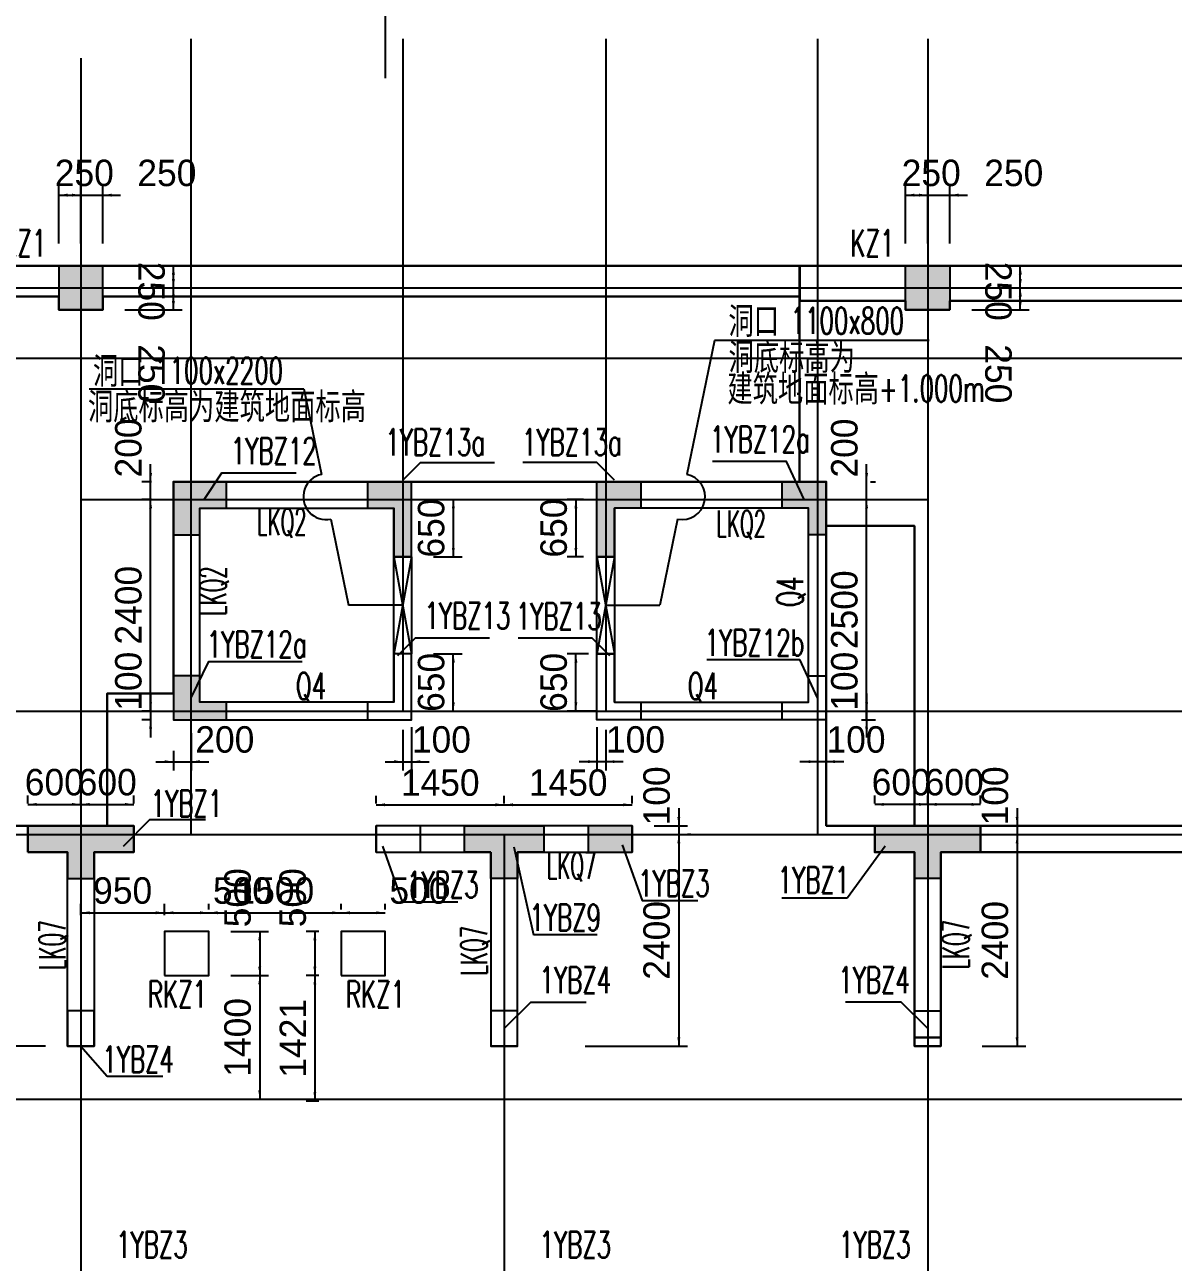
# Model space of a CAD drawing. Extents: x 387171 to 699106, y 11966 to 245688.
# Drawn here: x 622673 to 635691, y 220388 to 234420 of the extents above; entities that cross this region are included whole.
import ezdxf

# ---------------------------------------------------------------- set-up
doc = ezdxf.new("R2010")
doc.units = 0
doc.header["$LTSCALE"] = 100
doc.header["$MEASUREMENT"] = 0
for name, color, linetype in [('b边缘构件', 235, 'Continuous'), ('COLU', 7, 'Continuous'), ('DIM', 3, 'Continuous'), ('DOTE', 253, 'Continuous'), ('HATCH', 254, 'Continuous'), ('NUM', 7, 'Continuous'), ('Q-TEXT', 2, 'Continuous'), ('TEXT', 7, 'Continuous'), ('THIN', 7, 'Continuous'), ('wall-主楼', 2, 'Continuous'), ('wall-开洞', 5, 'Continuous'), ('Y阴影', 254, 'Continuous'), ('剪力墙开洞', 5, 'Continuous'), ('剪力墙身标注', 7, 'Continuous'), ('小尺寸', 4, 'Continuous')]:
    doc.layers.add(name, color=color, linetype=linetype)
doc.styles.get("Standard").update_dxf_attribs({"font": 'standard'})
doc.styles.add('tk', font='tk')
doc.dimstyles.get("Standard").update_dxf_attribs({"dimtxt": 300, "dimasz": 100, "dimexe": 100, "dimexo": 250, "dimgap": 100, "dimtad": 0, "dimtoh": 1, "dimdec": 0, "dimdsep": 46, "dimcen": 0.09, "dimclrt": 7, "dimadec": 0, "dimazin": 0, "dimtfac": 1, "dimtdec": 4, "dimtofl": 0, "dimtmove": 0, "dimatfit": 3, "dimfxl": 1, "dimtolj": 1, "dimtzin": 0, "dimarcsym": 0})

# ---------------------------------------------------------------- blocks, each defined once
blk = doc.blocks.new('*D597')
at = {"layer": '小尺寸', "color": 0, "linetype": 'ByBlock', "lineweight": -2}
for p, q in [((622708, 225588), (622708, 225680)), ((623308, 225588), (623308, 225680)), ((622708, 225580), (623308, 225580))]:
    blk.add_line(p, q, dxfattribs=at)
for points in [[(622708, 225580), (622808, 225596), (622808, 225563)], [(623308, 225580), (623208, 225563), (623208, 225596)]]:
    blk.add_solid(points, dxfattribs=at)
at = {"layer": '小尺寸', "color": 7, "linetype": 'Continuous', "lineweight": -2, "insert": (623008, 225830), "char_height": 300, "width": 556.67, "attachment_point": 5, "style": 'tk'}
blk.add_mtext('600', dxfattribs=at)
blk = doc.blocks.new('*D1549')
at = {"layer": '小尺寸', "color": 0, "linetype": 'ByBlock', "lineweight": -2}
for p, q in [((623308, 225588), (623308, 225680)), ((623908, 225588), (623908, 225680)), ((623308, 225580), (623908, 225580))]:
    blk.add_line(p, q, dxfattribs=at)
for points in [[(623308, 225580), (623408, 225596), (623408, 225563)], [(623908, 225580), (623808, 225563), (623808, 225596)]]:
    blk.add_solid(points, dxfattribs=at)
at = {"layer": '小尺寸', "color": 7, "linetype": 'Continuous', "lineweight": -2, "insert": (623608, 225830), "char_height": 300, "width": 556.67, "attachment_point": 5, "style": 'tk'}
blk.add_mtext('600', dxfattribs=at)
blk = doc.blocks.new('*D1151')
at = {"layer": '小尺寸', "color": 0, "linetype": 'ByBlock', "lineweight": -2}
for p, q in [((626658, 225588), (626658, 225675)), ((628108, 225588), (628108, 225675)), ((626658, 225575), (628108, 225575))]:
    blk.add_line(p, q, dxfattribs=at)
for points in [[(626658, 225575), (626758, 225592), (626758, 225558)], [(628108, 225575), (628008, 225558), (628008, 225592)]]:
    blk.add_solid(points, dxfattribs=at)
at = {"layer": '小尺寸', "color": 7, "linetype": 'Continuous', "lineweight": -2, "insert": (627383, 225825), "char_height": 300, "width": 695, "attachment_point": 5, "style": 'tk'}
blk.add_mtext('1450', dxfattribs=at)
blk = doc.blocks.new('*D2042')
at = {"layer": '小尺寸', "color": 0, "linetype": 'ByBlock', "lineweight": -2}
for p, q in [((628108, 225588), (628108, 225675)), ((629558, 225588), (629558, 225675)), ((628108, 225575), (629558, 225575))]:
    blk.add_line(p, q, dxfattribs=at)
for points in [[(628108, 225575), (628208, 225592), (628208, 225558)], [(629558, 225575), (629458, 225558), (629458, 225592)]]:
    blk.add_solid(points, dxfattribs=at)
at = {"layer": '小尺寸', "color": 7, "linetype": 'Continuous', "lineweight": -2, "insert": (628833, 225825), "char_height": 300, "width": 695, "attachment_point": 5, "style": 'tk'}
blk.add_mtext('1450', dxfattribs=at)
blk = doc.blocks.new('*D1947')
at = {"layer": '小尺寸', "color": 0, "linetype": 'ByBlock', "lineweight": -2}
for p, q in [((630087, 225538), (630087, 225038)), ((629808, 225338), (630187, 225338)), ((629808, 225238), (630187, 225238))]:
    blk.add_line(p, q, dxfattribs=at)
for points in [[(630087, 225338), (630070, 225438), (630104, 225438)], [(630087, 225238), (630104, 225138), (630070, 225138)]]:
    blk.add_solid(points, dxfattribs=at)
at = {"layer": '小尺寸', "color": 7, "linetype": 'Continuous', "lineweight": -2, "insert": (629837, 225676), "char_height": 300, "width": 476.67, "attachment_point": 5, "rotation": 90, "style": 'tk'}
blk.add_mtext('100', dxfattribs=at)
blk = doc.blocks.new('*D1711')
at = {"layer": '小尺寸', "color": 0, "linetype": 'ByBlock', "lineweight": -2}
for p, q in [((630087, 225238), (630087, 222838)), ((630225, 225238), (630187, 225238)), ((629025, 222838), (630187, 222838))]:
    blk.add_line(p, q, dxfattribs=at)
for points in [[(630087, 225238), (630104, 225138), (630070, 225138)], [(630087, 222838), (630070, 222938), (630104, 222938)]]:
    blk.add_solid(points, dxfattribs=at)
at = {"layer": '小尺寸', "color": 7, "linetype": 'Continuous', "lineweight": -2, "insert": (629837, 224038), "char_height": 300, "width": 785, "attachment_point": 5, "rotation": 90, "style": 'tk'}
blk.add_mtext('2400', dxfattribs=at)
blk = doc.blocks.new('*D2415')
at = {"layer": '小尺寸', "color": 0, "linetype": 'ByBlock', "lineweight": -2}
for p, q in [((622513, 225538), (622513, 225038)), ((622458, 225338), (622413, 225338)), ((622458, 225238), (622413, 225238))]:
    blk.add_line(p, q, dxfattribs=at)
for points in [[(622513, 225338), (622497, 225438), (622530, 225438)], [(622513, 225238), (622530, 225138), (622497, 225138)]]:
    blk.add_solid(points, dxfattribs=at)
at = {"layer": '小尺寸', "color": 7, "linetype": 'Continuous', "lineweight": -2, "insert": (622263, 225676), "char_height": 300, "width": 476.67, "attachment_point": 5, "rotation": 90, "style": 'tk'}
blk.add_mtext('100', dxfattribs=at)
blk = doc.blocks.new('*D3228')
at = {"layer": '小尺寸', "color": 0, "linetype": 'ByBlock', "lineweight": -2}
for p, q in [((622458, 225238), (622413, 225238)), ((622513, 225238), (622513, 222838)), ((622908, 222838), (622413, 222838))]:
    blk.add_line(p, q, dxfattribs=at)
for points in [[(622513, 225238), (622530, 225138), (622497, 225138)], [(622513, 222838), (622497, 222938), (622530, 222938)]]:
    blk.add_solid(points, dxfattribs=at)
at = {"layer": '小尺寸', "color": 7, "linetype": 'Continuous', "lineweight": -2, "insert": (622263, 224038), "char_height": 300, "width": 785, "attachment_point": 5, "rotation": 90, "style": 'tk'}
blk.add_mtext('2400', dxfattribs=at)
blk = doc.blocks.new('*D2955')
at = {"layer": '小尺寸', "color": 0, "linetype": 'ByBlock', "lineweight": -2}
for p, q in [((627308, 227288), (627631, 227288)), ((627531, 226638), (627531, 227288)), ((627308, 226638), (627631, 226638))]:
    blk.add_line(p, q, dxfattribs=at)
for points in [[(627531, 227288), (627548, 227188), (627515, 227188)], [(627531, 226638), (627515, 226738), (627548, 226738)]]:
    blk.add_solid(points, dxfattribs=at)
at = {"layer": '小尺寸', "color": 7, "linetype": 'Continuous', "lineweight": -2, "insert": (627281, 226963), "char_height": 300, "width": 556.67, "attachment_point": 5, "rotation": 90, "style": 'tk'}
blk.add_mtext('650', dxfattribs=at)
blk = doc.blocks.new('*D2975')
at = {"layer": '小尺寸', "color": 0, "linetype": 'ByBlock', "lineweight": -2}
for p, q in [((632908, 225588), (632908, 225680)), ((633508, 225588), (633508, 225680)), ((633508, 225580), (632908, 225580))]:
    blk.add_line(p, q, dxfattribs=at)
for points in [[(632908, 225580), (633008, 225596), (633008, 225563)], [(633508, 225580), (633408, 225563), (633408, 225596)]]:
    blk.add_solid(points, dxfattribs=at)
at = {"layer": '小尺寸', "color": 7, "linetype": 'Continuous', "lineweight": -2, "insert": (633208, 225830), "char_height": 300, "width": 556.67, "attachment_point": 5, "rotation": 360, "style": 'tk'}
blk.add_mtext('600', dxfattribs=at)
blk = doc.blocks.new('*D3804')
at = {"layer": '小尺寸', "color": 0, "linetype": 'ByBlock', "lineweight": -2}
for p, q in [((632308, 225588), (632308, 225680)), ((632908, 225588), (632908, 225680)), ((632908, 225580), (632308, 225580))]:
    blk.add_line(p, q, dxfattribs=at)
for points in [[(632308, 225580), (632408, 225596), (632408, 225563)], [(632908, 225580), (632808, 225563), (632808, 225596)]]:
    blk.add_solid(points, dxfattribs=at)
at = {"layer": '小尺寸', "color": 7, "linetype": 'Continuous', "lineweight": -2, "insert": (632608, 225830), "char_height": 300, "width": 556.67, "attachment_point": 5, "rotation": 360, "style": 'tk'}
blk.add_mtext('600', dxfattribs=at)
blk = doc.blocks.new('*D3364')
at = {"layer": '小尺寸', "color": 0, "linetype": 'ByBlock', "lineweight": -2}
for p, q in [((633922, 225538), (633922, 225038)), ((633977, 225338), (634022, 225338)), ((633977, 225238), (634022, 225238))]:
    blk.add_line(p, q, dxfattribs=at)
for points in [[(633922, 225338), (633905, 225438), (633938, 225438)], [(633922, 225238), (633938, 225138), (633905, 225138)]]:
    blk.add_solid(points, dxfattribs=at)
at = {"layer": '小尺寸', "color": 7, "linetype": 'Continuous', "lineweight": -2, "insert": (633672, 225676), "char_height": 300, "width": 476.67, "attachment_point": 5, "rotation": 90, "style": 'tk'}
blk.add_mtext('100', dxfattribs=at)
blk = doc.blocks.new('*D4120')
at = {"layer": '小尺寸', "color": 0, "linetype": 'ByBlock', "lineweight": -2}
for p, q in [((633922, 225238), (633922, 222838)), ((633977, 225238), (634022, 225238)), ((633527, 222838), (634022, 222838))]:
    blk.add_line(p, q, dxfattribs=at)
for points in [[(633922, 225238), (633938, 225138), (633905, 225138)], [(633922, 222838), (633905, 222938), (633938, 222938)]]:
    blk.add_solid(points, dxfattribs=at)
at = {"layer": '小尺寸', "color": 7, "linetype": 'Continuous', "lineweight": -2, "insert": (633672, 224038), "char_height": 300, "width": 785, "attachment_point": 5, "rotation": 90, "style": 'tk'}
blk.add_mtext('2400', dxfattribs=at)
blk = doc.blocks.new('*D3865')
at = {"layer": '小尺寸', "color": 0, "linetype": 'ByBlock', "lineweight": -2}
for p, q in [((629063, 227288), (628820, 227288)), ((628920, 226638), (628920, 227288)), ((629150, 226638), (628820, 226638))]:
    blk.add_line(p, q, dxfattribs=at)
for points in [[(628920, 227288), (628937, 227188), (628904, 227188)], [(628920, 226638), (628904, 226738), (628937, 226738)]]:
    blk.add_solid(points, dxfattribs=at)
at = {"layer": '小尺寸', "color": 7, "linetype": 'Continuous', "lineweight": -2, "insert": (628670, 226963), "char_height": 300, "width": 556.67, "attachment_point": 5, "rotation": 90, "style": 'tk'}
blk.add_mtext('650', dxfattribs=at)
blk = doc.blocks.new('*D163')
at = {"layer": '小尺寸', "color": 0, "linetype": 'ByBlock', "lineweight": -2}
for p, q in [((624099, 226838), (624099, 226338)), ((624108, 226638), (623999, 226638)), ((624108, 226538), (623999, 226538))]:
    blk.add_line(p, q, dxfattribs=at)
for points in [[(624099, 226638), (624083, 226738), (624116, 226738)], [(624099, 226538), (624116, 226438), (624083, 226438)]]:
    blk.add_solid(points, dxfattribs=at)
at = {"layer": '小尺寸', "color": 7, "linetype": 'Continuous', "lineweight": -2, "insert": (623849, 226976), "char_height": 300, "width": 476.67, "attachment_point": 5, "rotation": 90, "style": 'tk'}
blk.add_mtext('100', dxfattribs=at)
blk = doc.blocks.new('*D4692')
at = {"layer": '小尺寸', "color": 0, "linetype": 'ByBlock', "lineweight": -2}
for p, q in [((624108, 229038), (623999, 229038)), ((624099, 226638), (624099, 229038)), ((624108, 226638), (623999, 226638))]:
    blk.add_line(p, q, dxfattribs=at)
for points in [[(624099, 229038), (624116, 228938), (624083, 228938)], [(624099, 226638), (624083, 226738), (624116, 226738)]]:
    blk.add_solid(points, dxfattribs=at)
at = {"layer": '小尺寸', "color": 7, "linetype": 'Continuous', "lineweight": -2, "insert": (623849, 227838), "char_height": 300, "width": 785, "attachment_point": 5, "rotation": 90, "style": 'tk'}
blk.add_mtext('2400', dxfattribs=at)
blk = doc.blocks.new('*D712')
at = {"layer": '小尺寸', "color": 0, "linetype": 'ByBlock', "lineweight": -2}
for p, q in [((624099, 228838), (624099, 229438)), ((624108, 229238), (623999, 229238)), ((624108, 229038), (623999, 229038))]:
    blk.add_line(p, q, dxfattribs=at)
for points in [[(624099, 229238), (624083, 229338), (624116, 229338)], [(624099, 229038), (624116, 228938), (624083, 228938)]]:
    blk.add_solid(points, dxfattribs=at)
at = {"layer": '小尺寸', "color": 7, "linetype": 'Continuous', "lineweight": -2, "insert": (623849, 229621), "char_height": 300, "width": 566.67, "attachment_point": 5, "rotation": 90, "style": 'tk'}
blk.add_mtext('200', dxfattribs=at)
blk = doc.blocks.new('*D444')
at = {"layer": '小尺寸', "color": 0, "linetype": 'ByBlock', "lineweight": -2}
for p, q in [((624558, 226389), (624558, 225964)), ((624158, 226064), (624758, 226064)), ((624358, 226187), (624358, 225964))]:
    blk.add_line(p, q, dxfattribs=at)
for points in [[(624358, 226064), (624258, 226048), (624258, 226081)], [(624558, 226064), (624658, 226081), (624658, 226048)]]:
    blk.add_solid(points, dxfattribs=at)
at = {"layer": '小尺寸', "color": 7, "linetype": 'Continuous', "lineweight": -2, "insert": (624941, 226314), "char_height": 300, "width": 566.67, "attachment_point": 5, "style": 'tk'}
blk.add_mtext('200', dxfattribs=at)
blk = doc.blocks.new('*D331')
at = {"layer": '小尺寸', "color": 0, "linetype": 'ByBlock', "lineweight": -2}
for p, q in [((626958, 226425), (626958, 225964)), ((627058, 226456), (627058, 225964)), ((626758, 226064), (627258, 226064))]:
    blk.add_line(p, q, dxfattribs=at)
for points in [[(626958, 226064), (626858, 226048), (626858, 226081)], [(627058, 226064), (627158, 226081), (627158, 226048)]]:
    blk.add_solid(points, dxfattribs=at)
at = {"layer": '小尺寸', "color": 7, "linetype": 'Continuous', "lineweight": -2, "insert": (627396, 226314), "char_height": 300, "width": 476.67, "attachment_point": 5, "style": 'tk'}
blk.add_mtext('100', dxfattribs=at)
blk = doc.blocks.new('*D1286')
at = {"layer": '小尺寸', "color": 0, "linetype": 'ByBlock', "lineweight": -2}
for p, q in [((632215, 226837), (632215, 226337)), ((632158, 226637), (632315, 226637)), ((632158, 226537), (632315, 226537))]:
    blk.add_line(p, q, dxfattribs=at)
for points in [[(632215, 226637), (632199, 226737), (632232, 226737)], [(632215, 226537), (632232, 226437), (632199, 226437)]]:
    blk.add_solid(points, dxfattribs=at)
at = {"layer": '小尺寸', "color": 7, "linetype": 'Continuous', "lineweight": -2, "insert": (631965, 226976), "char_height": 300, "width": 476.67, "attachment_point": 5, "rotation": 90, "style": 'tk'}
blk.add_mtext('100', dxfattribs=at)
blk = doc.blocks.new('*D874')
at = {"layer": '小尺寸', "color": 0, "linetype": 'ByBlock', "lineweight": -2}
for p, q in [((632215, 226537), (632215, 229037)), ((632258, 229037), (632315, 229037)), ((632158, 226537), (632315, 226537))]:
    blk.add_line(p, q, dxfattribs=at)
for points in [[(632215, 229037), (632232, 228937), (632199, 228937)], [(632215, 226537), (632199, 226637), (632232, 226637)]]:
    blk.add_solid(points, dxfattribs=at)
at = {"layer": '小尺寸', "color": 7, "linetype": 'Continuous', "lineweight": -2, "insert": (631965, 227787), "char_height": 300, "width": 780, "attachment_point": 5, "rotation": 90, "style": 'tk'}
blk.add_mtext('2500', dxfattribs=at)
blk = doc.blocks.new('*D1804')
at = {"layer": '小尺寸', "color": 0, "linetype": 'ByBlock', "lineweight": -2}
for p, q in [((632215, 228837), (632215, 229437)), ((632258, 229237), (632315, 229237)), ((632258, 229037), (632315, 229037))]:
    blk.add_line(p, q, dxfattribs=at)
for points in [[(632215, 229237), (632199, 229337), (632232, 229337)], [(632215, 229037), (632232, 228937), (632199, 228937)]]:
    blk.add_solid(points, dxfattribs=at)
at = {"layer": '小尺寸', "color": 7, "linetype": 'Continuous', "lineweight": -2, "insert": (631965, 229620), "char_height": 300, "width": 566.67, "attachment_point": 5, "rotation": 90, "style": 'tk'}
blk.add_mtext('200', dxfattribs=at)
blk = doc.blocks.new('*D1693')
at = {"layer": '小尺寸', "color": 0, "linetype": 'ByBlock', "lineweight": -2}
for p, q in [((631658, 226389), (631658, 225964)), ((631758, 226288), (631758, 225964)), ((631958, 226064), (631458, 226064))]:
    blk.add_line(p, q, dxfattribs=at)
for points in [[(631658, 226064), (631558, 226048), (631558, 226081)], [(631758, 226064), (631858, 226081), (631858, 226048)]]:
    blk.add_solid(points, dxfattribs=at)
at = {"layer": '小尺寸', "color": 7, "linetype": 'Continuous', "lineweight": -2, "insert": (632096, 226314), "char_height": 300, "width": 476.67, "attachment_point": 5, "style": 'tk'}
blk.add_mtext('100', dxfattribs=at)
blk = doc.blocks.new('*D2603')
at = {"layer": '小尺寸', "color": 0, "linetype": 'ByBlock', "lineweight": -2}
for p, q in [((629158, 226456), (629158, 225964)), ((629258, 226425), (629258, 225964)), ((629458, 226064), (628958, 226064))]:
    blk.add_line(p, q, dxfattribs=at)
for points in [[(629158, 226064), (629058, 226048), (629058, 226081)], [(629258, 226064), (629358, 226081), (629358, 226048)]]:
    blk.add_solid(points, dxfattribs=at)
at = {"layer": '小尺寸', "color": 7, "linetype": 'Continuous', "lineweight": -2, "insert": (629596, 226314), "char_height": 300, "width": 476.67, "attachment_point": 5, "style": 'tk'}
blk.add_mtext('100', dxfattribs=at)
blk = doc.blocks.new('*D1415')
at = {"layer": '小尺寸', "color": 0, "linetype": 'ByBlock', "lineweight": -2}
for p, q in [((627308, 229038), (627631, 229038)), ((627531, 229038), (627531, 228388)), ((627308, 228388), (627631, 228388))]:
    blk.add_line(p, q, dxfattribs=at)
for points in [[(627531, 229038), (627548, 228938), (627515, 228938)], [(627531, 228388), (627515, 228488), (627548, 228488)]]:
    blk.add_solid(points, dxfattribs=at)
at = {"layer": '小尺寸', "color": 7, "linetype": 'Continuous', "lineweight": -2, "insert": (627281, 228713), "char_height": 300, "width": 556.67, "attachment_point": 5, "rotation": 90, "style": 'tk'}
blk.add_mtext('650', dxfattribs=at)
blk = doc.blocks.new('*D995')
at = {"layer": '小尺寸', "color": 0, "linetype": 'ByBlock', "lineweight": -2}
for p, q in [((629008, 229038), (628820, 229038)), ((628920, 229038), (628920, 228388)), ((629008, 228388), (628820, 228388))]:
    blk.add_line(p, q, dxfattribs=at)
for points in [[(628920, 229038), (628937, 228938), (628904, 228938)], [(628920, 228388), (628904, 228488), (628937, 228488)]]:
    blk.add_solid(points, dxfattribs=at)
at = {"layer": '小尺寸', "color": 7, "linetype": 'Continuous', "lineweight": -2, "insert": (628670, 228713), "char_height": 300, "width": 556.67, "attachment_point": 5, "rotation": 90, "style": 'tk'}
blk.add_mtext('650', dxfattribs=at)
blk = doc.blocks.new('*D2436')
at = {"layer": 'DIM', "color": 0, "linetype": 'ByBlock', "lineweight": -2}
for p, q in [((632658, 231938), (632658, 232588)), ((632908, 231938), (632908, 232588)), ((632658, 232488), (632908, 232488))]:
    blk.add_line(p, q, dxfattribs=at)
for points in [[(632658, 232488), (632758, 232505), (632758, 232471)], [(632908, 232488), (632808, 232471), (632808, 232505)]]:
    blk.add_solid(points, dxfattribs=at)
at = {"layer": 'DIM', "color": 7, "linetype": 'Continuous', "lineweight": -2, "insert": (632948, 232738), "char_height": 300, "width": 566.67, "attachment_point": 5, "style": 'tk'}
blk.add_mtext('250', dxfattribs=at)
blk = doc.blocks.new('*D3392')
at = {"layer": 'DIM', "color": 0, "linetype": 'ByBlock', "lineweight": -2}
for p, q in [((632908, 231938), (632908, 232588)), ((633158, 231938), (633158, 232588)), ((632708, 232488), (633358, 232488))]:
    blk.add_line(p, q, dxfattribs=at)
for points in [[(632908, 232488), (632808, 232471), (632808, 232505)], [(633158, 232488), (633258, 232505), (633258, 232471)]]:
    blk.add_solid(points, dxfattribs=at)
at = {"layer": 'DIM', "color": 7, "linetype": 'Continuous', "lineweight": -2, "insert": (633884, 232738), "char_height": 300, "width": 566.67, "attachment_point": 5, "style": 'tk'}
blk.add_mtext('250', dxfattribs=at)
blk = doc.blocks.new('*D3050')
at = {"layer": 'DIM', "color": 0, "linetype": 'ByBlock', "lineweight": -2}
for p, q in [((633408, 231438), (634058, 231438)), ((633958, 231188), (633958, 231438)), ((633408, 231188), (634058, 231188))]:
    blk.add_line(p, q, dxfattribs=at)
for points in [[(633958, 231438), (633975, 231338), (633941, 231338)], [(633958, 231188), (633941, 231288), (633975, 231288)]]:
    blk.add_solid(points, dxfattribs=at)
at = {"layer": 'DIM', "color": 7, "linetype": 'Continuous', "lineweight": -2, "insert": (633708, 230462), "char_height": 300, "width": 566.67, "attachment_point": 5, "rotation": 270, "style": 'tk'}
blk.add_mtext('250', dxfattribs=at)
blk = doc.blocks.new('*D4091')
at = {"layer": 'DIM', "color": 0, "linetype": 'ByBlock', "lineweight": -2}
for p, q in [((633408, 231688), (634058, 231688)), ((633958, 231438), (633958, 231688)), ((633408, 231438), (634058, 231438))]:
    blk.add_line(p, q, dxfattribs=at)
for points in [[(633958, 231688), (633975, 231588), (633941, 231588)], [(633958, 231438), (633941, 231538), (633975, 231538)]]:
    blk.add_solid(points, dxfattribs=at)
at = {"layer": 'DIM', "color": 7, "linetype": 'Continuous', "lineweight": -2, "insert": (633708, 231398), "char_height": 300, "width": 566.67, "attachment_point": 5, "rotation": 270, "style": 'tk'}
blk.add_mtext('250', dxfattribs=at)
blk = doc.blocks.new('*D284')
at = {"layer": 'DIM', "color": 0, "linetype": 'ByBlock', "lineweight": -2}
for p, q in [((623058, 231938), (623058, 232588)), ((623308, 231938), (623308, 232588)), ((623058, 232488), (623308, 232488))]:
    blk.add_line(p, q, dxfattribs=at)
for points in [[(623058, 232488), (623158, 232505), (623158, 232471)], [(623308, 232488), (623208, 232471), (623208, 232505)]]:
    blk.add_solid(points, dxfattribs=at)
at = {"layer": 'DIM', "color": 7, "linetype": 'Continuous', "lineweight": -2, "insert": (623348, 232738), "char_height": 300, "width": 566.67, "attachment_point": 5, "style": 'tk'}
blk.add_mtext('250', dxfattribs=at)
blk = doc.blocks.new('*D1')
at = {"layer": 'DIM', "color": 0, "linetype": 'ByBlock', "lineweight": -2}
for p, q in [((623308, 231938), (623308, 232588)), ((623558, 231938), (623558, 232588)), ((623108, 232488), (623758, 232488))]:
    blk.add_line(p, q, dxfattribs=at)
for points in [[(623308, 232488), (623208, 232471), (623208, 232505)], [(623558, 232488), (623658, 232505), (623658, 232471)]]:
    blk.add_solid(points, dxfattribs=at)
at = {"layer": 'DIM', "color": 7, "linetype": 'Continuous', "lineweight": -2, "insert": (624284, 232738), "char_height": 300, "width": 566.67, "attachment_point": 5, "style": 'tk'}
blk.add_mtext('250', dxfattribs=at)
blk = doc.blocks.new('*D1164')
at = {"layer": 'DIM', "color": 0, "linetype": 'ByBlock', "lineweight": -2}
for p, q in [((623808, 231438), (624458, 231438)), ((624358, 231188), (624358, 231438)), ((623808, 231188), (624458, 231188))]:
    blk.add_line(p, q, dxfattribs=at)
for points in [[(624358, 231438), (624375, 231338), (624341, 231338)], [(624358, 231188), (624341, 231288), (624375, 231288)]]:
    blk.add_solid(points, dxfattribs=at)
at = {"layer": 'DIM', "color": 7, "linetype": 'Continuous', "lineweight": -2, "insert": (624108, 230462), "char_height": 300, "width": 566.67, "attachment_point": 5, "rotation": 270, "style": 'tk'}
blk.add_mtext('250', dxfattribs=at)
blk = doc.blocks.new('*D753')
at = {"layer": 'DIM', "color": 0, "linetype": 'ByBlock', "lineweight": -2}
for p, q in [((623808, 231688), (624458, 231688)), ((624358, 231438), (624358, 231688)), ((623808, 231438), (624458, 231438))]:
    blk.add_line(p, q, dxfattribs=at)
for points in [[(624358, 231688), (624375, 231588), (624341, 231588)], [(624358, 231438), (624341, 231538), (624375, 231538)]]:
    blk.add_solid(points, dxfattribs=at)
at = {"layer": 'DIM', "color": 7, "linetype": 'Continuous', "lineweight": -2, "insert": (624108, 231398), "char_height": 300, "width": 566.67, "attachment_point": 5, "rotation": 270, "style": 'tk'}
blk.add_mtext('250', dxfattribs=at)
blk = doc.blocks.new('*D4489')
at = {"layer": '小尺寸', "color": 0, "linetype": 'ByBlock', "lineweight": -2}
for p, q in [((623308, 224322), (623308, 224451)), ((624258, 224322), (624258, 224451)), ((623308, 224351), (624258, 224351))]:
    blk.add_line(p, q, dxfattribs=at)
for points in [[(623308, 224351), (623408, 224367), (623408, 224334)], [(624258, 224351), (624158, 224334), (624158, 224367)]]:
    blk.add_solid(points, dxfattribs=at)
at = {"layer": '小尺寸', "color": 7, "linetype": 'Continuous', "lineweight": -2, "insert": (623783, 224601), "char_height": 300, "width": 556.67, "attachment_point": 5, "style": 'tk'}
blk.add_mtext('950', dxfattribs=at)
blk = doc.blocks.new('*D665')
at = {"layer": '小尺寸', "color": 0, "linetype": 'ByBlock', "lineweight": -2}
for p, q in [((624258, 224322), (624258, 224451)), ((624758, 224388), (624758, 224451)), ((624258, 224351), (624758, 224351))]:
    blk.add_line(p, q, dxfattribs=at)
for points in [[(624258, 224351), (624358, 224367), (624358, 224334)], [(624758, 224351), (624658, 224334), (624658, 224367)]]:
    blk.add_solid(points, dxfattribs=at)
at = {"layer": '小尺寸', "color": 7, "linetype": 'Continuous', "lineweight": -2, "insert": (625141, 224601), "char_height": 300, "width": 566.67, "attachment_point": 5, "style": 'tk'}
blk.add_mtext('500', dxfattribs=at)
blk = doc.blocks.new('*D543')
at = {"layer": '小尺寸', "color": 0, "linetype": 'ByBlock', "lineweight": -2}
for p, q in [((624758, 224388), (624758, 224451)), ((626258, 224388), (626258, 224451)), ((624758, 224351), (626258, 224351))]:
    blk.add_line(p, q, dxfattribs=at)
for points in [[(624758, 224351), (624858, 224367), (624858, 224334)], [(626258, 224351), (626158, 224334), (626158, 224367)]]:
    blk.add_solid(points, dxfattribs=at)
at = {"layer": '小尺寸', "color": 7, "linetype": 'Continuous', "lineweight": -2, "insert": (625508, 224601), "char_height": 300, "width": 690, "attachment_point": 5, "style": 'tk'}
blk.add_mtext('1500', dxfattribs=at)
blk = doc.blocks.new('*D1479')
at = {"layer": '小尺寸', "color": 0, "linetype": 'ByBlock', "lineweight": -2}
for p, q in [((626258, 224388), (626258, 224451)), ((626758, 224388), (626758, 224451)), ((626258, 224351), (626758, 224351))]:
    blk.add_line(p, q, dxfattribs=at)
for points in [[(626258, 224351), (626358, 224367), (626358, 224334)], [(626758, 224351), (626658, 224334), (626658, 224367)]]:
    blk.add_solid(points, dxfattribs=at)
at = {"layer": '小尺寸', "color": 7, "linetype": 'Continuous', "lineweight": -2, "insert": (627141, 224601), "char_height": 300, "width": 566.67, "attachment_point": 5, "style": 'tk'}
blk.add_mtext('500', dxfattribs=at)
blk = doc.blocks.new('*D1067')
at = {"layer": '小尺寸', "color": 0, "linetype": 'ByBlock', "lineweight": -2}
for p, q in [((625008, 224138), (625437, 224138)), ((625337, 224138), (625337, 223638)), ((625008, 223638), (625437, 223638))]:
    blk.add_line(p, q, dxfattribs=at)
for points in [[(625337, 224138), (625353, 224038), (625320, 224038)], [(625337, 223638), (625320, 223738), (625353, 223738)]]:
    blk.add_solid(points, dxfattribs=at)
at = {"layer": '小尺寸', "color": 7, "linetype": 'Continuous', "lineweight": -2, "insert": (625087, 224521), "char_height": 300, "width": 566.67, "attachment_point": 5, "rotation": 90, "style": 'tk'}
blk.add_mtext('500', dxfattribs=at)
blk = doc.blocks.new('*D1984')
at = {"layer": '小尺寸', "color": 0, "linetype": 'ByBlock', "lineweight": -2}
for p, q in [((625008, 223638), (625437, 223638)), ((625337, 223638), (625337, 222238)), ((625008, 222238), (625437, 222238))]:
    blk.add_line(p, q, dxfattribs=at)
for points in [[(625337, 223638), (625353, 223538), (625320, 223538)], [(625337, 222238), (625320, 222338), (625353, 222338)]]:
    blk.add_solid(points, dxfattribs=at)
at = {"layer": '小尺寸', "color": 7, "linetype": 'Continuous', "lineweight": -2, "insert": (625087, 222938), "char_height": 300, "width": 695, "attachment_point": 5, "rotation": 90, "style": 'tk'}
blk.add_mtext('1400', dxfattribs=at)
blk = doc.blocks.new('*D1876')
at = {"layer": '小尺寸', "color": 0, "linetype": 'ByBlock', "lineweight": -2}
for p, q in [((626008, 224138), (625862, 224138)), ((625962, 224138), (625962, 223638)), ((626008, 223638), (625862, 223638))]:
    blk.add_line(p, q, dxfattribs=at)
for points in [[(625962, 224138), (625978, 224038), (625945, 224038)], [(625962, 223638), (625945, 223738), (625978, 223738)]]:
    blk.add_solid(points, dxfattribs=at)
at = {"layer": '小尺寸', "color": 7, "linetype": 'Continuous', "lineweight": -2, "insert": (625712, 224521), "char_height": 300, "width": 566.67, "attachment_point": 5, "rotation": 90, "style": 'tk'}
blk.add_mtext('500', dxfattribs=at)
blk = doc.blocks.new('*D1633')
at = {"layer": '小尺寸', "color": 0, "linetype": 'ByBlock', "lineweight": -2}
for p, q in [((626008, 223638), (625862, 223638)), ((625962, 223638), (625962, 222216)), ((626008, 222216), (625862, 222216))]:
    blk.add_line(p, q, dxfattribs=at)
for points in [[(625962, 223638), (625978, 223538), (625945, 223538)], [(625962, 222216), (625945, 222316), (625978, 222316)]]:
    blk.add_solid(points, dxfattribs=at)
at = {"layer": '小尺寸', "color": 7, "linetype": 'Continuous', "lineweight": -2, "insert": (625712, 222927), "char_height": 300, "width": 690, "attachment_point": 5, "rotation": 90, "style": 'tk'}
blk.add_mtext('1421', dxfattribs=at)

msp = doc.modelspace()

# ---------------------------------------------------------------- hatches: boundary and pattern name
at = {"layer": 'HATCH'}
for points in [[(623058.1, 231187.9), (623558.1, 231187.9), (623558.1, 231687.9), (623058.1, 231687.9)], [(633158.1, 231187.9), (632658.1, 231187.9), (632658.1, 231687.9), (633158.1, 231687.9)]]:
    msp.add_hatch(color=256, dxfattribs=at).paths.add_polyline_path(points, flags=0)
at = {"layer": 'Y阴影'}
for points in [[(624358.1, 229237.9), (624358.1, 228637.9), (624658.1, 228637.9), (624658.1, 228937.9), (624958.1, 228937.9), (624958.1, 229237.9)], [(626558.1, 229237.9), (626558.1, 228937.9), (626858.1, 228937.9), (626858.1, 228387.9), (627058.1, 228387.9), (627058.1, 229237.9)], [(629658.1, 229237.9), (629658.1, 228937.9), (629358.1, 228937.9), (629358.1, 228387.9), (629158.1, 228387.9), (629158.1, 229237.9)], [(631758.1, 229237.9), (631758.1, 228637.9), (631558.1, 228637.9), (631558.1, 228937.9), (631258.1, 228937.9), (631258.1, 229237.9)], [(624358.1, 227037.9), (624358.1, 226537.9), (624958.1, 226537.9), (624958.1, 226737.9), (624658.1, 226737.9), (624658.1, 227037.9)], [(622708.1, 225037.9), (623158.1, 225037.9), (623158.1, 224737.9), (623458.1, 224737.9), (623458.1, 225037.9), (623908.1, 225037.9), (623908.1, 225337.9), (622708.1, 225337.9)], [(633508.1, 225037.9), (633058.1, 225037.9), (633058.1, 224737.9), (632758.1, 224737.9), (632758.1, 225037.9), (632308.1, 225037.9), (632308.1, 225337.9), (633508.1, 225337.9)]]:
    msp.add_hatch(color=256, dxfattribs=at).paths.add_polyline_path(points, flags=0)
h = msp.add_hatch(dxfattribs=at)
h.set_pattern_fill('ANSI31', color=256, scale=25, style=0)
h.set_pattern_definition([])
h.paths.add_polyline_path([(626558.1, 226737.9), (626558.1, 226537.9), (627058.1, 226537.9), (627058.1, 227287.9), (626858.1, 227287.9), (626858.1, 226737.9)], flags=0)
h = msp.add_hatch(dxfattribs=at)
h.set_pattern_fill('ANSI31', color=256, scale=25, style=0)
h.set_pattern_definition([])
h.paths.add_polyline_path([(629658.1, 226737.9), (629658.1, 226537.9), (629158.1, 226537.9), (629158.1, 227287.9), (629358.1, 227287.9), (629358.1, 226737.9)], flags=0)
h = msp.add_hatch(dxfattribs=at)
h.set_pattern_fill('ANSI31', color=256, scale=25, style=0)
h.set_pattern_definition([])
h.paths.add_polyline_path([(631758.1, 227037.9), (631758.1, 226537.9), (631258.1, 226537.9), (631258.1, 226737.9), (631558.1, 226737.9), (631558.1, 227037.9)], flags=0)
h = msp.add_hatch(dxfattribs=at)
h.set_pattern_fill('ANSI31', color=256, scale=25, style=0)
h.set_pattern_definition([])
h.paths.add_polyline_path([(626658.1, 225187.9), (626658.1, 225037.9), (627158.1, 225037.9), (627158.1, 225187.9)], flags=0)
h.paths.add_polyline_path([(626708.1, 225337.9), (626858.1, 225187.9), (627158.1, 225187.9), (627158.1, 225337.9)], flags=0)
h.paths.add_polyline_path([(626708.1, 225337.9), (626658.1, 225337.9), (626658.1, 225187.9), (626858.1, 225187.9)], flags=0)
h = msp.add_hatch(color=256, dxfattribs=at)
h.paths.add_polyline_path([(627658.1, 225237.9), (627658.1, 225037.9), (627958.1, 225037.9), (627958.1, 224737.9), (628108.1, 224737.9), (628108.1, 225237.9)], flags=0)
h.paths.add_polyline_path([(627658.1, 225337.9), (627658.1, 225237.9), (628108.1, 225237.9), (628108.1, 225337.9)], flags=0)
h.paths.add_polyline_path([(628108.1, 225337.9), (628108.1, 225237.9), (628558.1, 225237.9), (628558.1, 225337.9)], flags=0)
h.paths.add_polyline_path([(628108.1, 225237.9), (628108.1, 224737.9), (628258.1, 224737.9), (628258.1, 225037.9), (628558.1, 225037.9), (628558.1, 225237.9)], flags=0)
h = msp.add_hatch(color=256, dxfattribs=at)
h.paths.add_polyline_path([(629058.1, 225187.9), (629058.1, 225037.9), (629558.1, 225037.9), (629558.1, 225187.9)], flags=0)
h.paths.add_polyline_path([(629108.1, 225337.9), (629258.1, 225187.9), (629558.1, 225187.9), (629558.1, 225337.9)], flags=0)
h.paths.add_polyline_path([(629108.1, 225337.9), (629058.1, 225337.9), (629058.1, 225187.9), (629258.1, 225187.9)], flags=0)
h = msp.add_hatch(dxfattribs=at)
h.set_pattern_fill('ANSI31', color=256, scale=25, style=0)
h.set_pattern_definition([])
h.paths.add_polyline_path([(623158.1, 223237.9), (623158.1, 222837.9), (623458.1, 222837.9), (623458.1, 223237.9)], flags=0)
h = msp.add_hatch(dxfattribs=at)
h.set_pattern_fill('ANSI31', color=256, scale=25, style=0)
h.set_pattern_definition([])
h.paths.add_polyline_path([(627958.1, 223237.9), (627958.1, 222837.9), (628258.1, 222837.9), (628258.1, 223237.9)], flags=0)
h = msp.add_hatch(dxfattribs=at)
h.set_pattern_fill('ANSI31', color=256, scale=25, style=0)
h.set_pattern_definition([])
h.paths.add_polyline_path([(633058.1, 223237.9), (633058.1, 222837.9), (632758.1, 222837.9), (632758.1, 223237.9)], flags=0)

# ---------------------------------------------------------------- linework, layer by layer
at = {"color": 6, "lineweight": 30}
for points in [[(476181.3, 232428.8), (494258.1, 233154.4), (494258.1, 231537.9), (540808.1, 231537.9), (540808.1, 232387.9), (590208.1, 232387.9), (590208.1, 232187.9), (593108.1, 232187.9), (593108.1, 230737.9), (608058.1, 230737.9), (608058.1, 231687.9), (648158.1, 231687.9), (648158.1, 230737.9), (657058.1, 230737.9), (657158.1, 196187.9), (658248.2, 196187.9), (663075.9, 83077.9), (659946, 47787.8), (654318.1, 48286.9), (653832.2, 42808.4), (496133.5, 56794.9), (482757.4, 68610.1), (476181.3, 232428.8)], [(631456.8, 231337.9), (631456.8, 231687.9), (611108.1, 231687.9), (611108.1, 231337.9), (612693.4, 231337.9), (613458.1, 231337.9), (613708.1, 231337.9), (614953, 231337.9), (618258.1, 231337.9), (618258.1, 231187.9), (618758.1, 231187.9), (618758.1, 231337.9), (623058.1, 231337.9), (623058.1, 231187.9), (623558.1, 231187.9), (623558.1, 231337.9), (631458.1, 231337.9)]]:
    msp.add_lwpolyline(points, dxfattribs=at)
at = {"color": 1, "lineweight": 30}
for points in [[(652208.1, 230737.9), (648158.1, 230737.9), (648158.1, 231687.9), (645108.1, 231687.9), (645108.1, 229737.9), (642408.1, 229737.9), (642408.1, 225337.9), (631758.1, 225337.9), (631758.1, 229237.9), (624358.1, 229237.9), (624358.1, 226837.9), (623608.1, 226837.9), (623608.1, 225337.9), (613908.1, 225337.9), (613908.1, 229737.9), (611108.1, 229737.9), (611108.1, 231687.9), (608058.1, 231687.9), (608058.1, 230737.9), (604008.1, 230737.9)], [(631456.8, 231687.9), (645108.1, 231687.9), (645108.1, 231287.9), (637958.1, 231287.9), (637958.1, 231187.9), (637458.1, 231187.9), (637458.1, 231287.9), (633158.1, 231287.9), (633158.1, 231187.9), (632658.1, 231187.9), (632658.1, 231287.9), (631458.1, 231287.9), (631458.1, 231687.9)]]:
    msp.add_lwpolyline(points, dxfattribs=at)
at = {"color": 4, "lineweight": 30}
for points in [[(633058.1, 222937.9), (632758.1, 222937.9), (632758.1, 225037.9), (632308.1, 225037.9), (632308.1, 225337.9), (632758.1, 225337.9), (632758.1, 228737.9), (631758.1, 228737.9), (631758.1, 229237.9), (631456.8, 229237.9), (631456.8, 231687.9), (646008.1, 231687.9)], [(637558.1, 225037.9), (633058.1, 225037.9), (633058.1, 222937.9)]]:
    msp.add_lwpolyline(points, dxfattribs=at)
at = {"layer": 'b边缘构件'}
for points in [[(624358.1, 229237.9), (624358.1, 228637.9), (624658.1, 228637.9), (624658.1, 228937.9), (624958.1, 228937.9), (624958.1, 229237.9), (624358.1, 229237.9)], [(626558.1, 229237.9), (626558.1, 228937.9), (626858.1, 228937.9), (626858.1, 228387.9), (627058.1, 228387.9), (627058.1, 229237.9), (626558.1, 229237.9)], [(627058.1, 228387.9), (627058.1, 229237.9)], [(629158.1, 228387.9), (629158.1, 229237.9)], [(629658.1, 229237.9), (629658.1, 228937.9), (629358.1, 228937.9), (629358.1, 228387.9), (629158.1, 228387.9), (629158.1, 229237.9), (629658.1, 229237.9)], [(631758.1, 229237.9), (631758.1, 228637.9), (631558.1, 228637.9), (631558.1, 228937.9), (631258.1, 228937.9), (631258.1, 229237.9), (631758.1, 229237.9)], [(626858.1, 228387.9), (626858.1, 228937.9)], [(629358.1, 228387.9), (629358.1, 228937.9)], [(627058.1, 228387.9), (626858.1, 228387.9)], [(629158.1, 228387.9), (629358.1, 228387.9)], [(626558.1, 226737.9), (626558.1, 226537.9), (627058.1, 226537.9), (627058.1, 227287.9), (626858.1, 227287.9), (626858.1, 226737.9), (626558.1, 226737.9)], [(626858.1, 226737.9), (626858.1, 227287.9)], [(627058.1, 227287.9), (626858.1, 227287.9)], [(627058.1, 226537.9), (627058.1, 227287.9)], [(629158.1, 226537.9), (629158.1, 227287.9)], [(629158.1, 227287.9), (629358.1, 227287.9)], [(629658.1, 226737.9), (629658.1, 226537.9), (629158.1, 226537.9), (629158.1, 227287.9), (629358.1, 227287.9), (629358.1, 226737.9), (629658.1, 226737.9)], [(629358.1, 226737.9), (629358.1, 227287.9)], [(624358.1, 227037.9), (624358.1, 226537.9), (624958.1, 226537.9), (624958.1, 226737.9), (624658.1, 226737.9), (624658.1, 227037.9), (624358.1, 227037.9)], [(631758.1, 227037.9), (631758.1, 226537.9), (631258.1, 226537.9), (631258.1, 226737.9), (631558.1, 226737.9), (631558.1, 227037.9), (631758.1, 227037.9)], [(622708.1, 225337.9), (623458.1, 225337.9)], [(622708.1, 225037.9), (622708.1, 225337.9)], [(622708.1, 225037.9), (623158.1, 225037.9), (623158.1, 224737.9), (623458.1, 224737.9), (623458.1, 225037.9), (623908.1, 225037.9), (623908.1, 225337.9), (622708.1, 225337.9), (622708.1, 225037.9)], [(626658.1, 225037.9), (626658.1, 225337.9)], [(626658.1, 225037.9), (627158.1, 225037.9), (627158.1, 225337.9), (626658.1, 225337.9), (626658.1, 225037.9)], [(629058.1, 225037.9), (629558.1, 225037.9), (629558.1, 225337.9), (629058.1, 225337.9), (629058.1, 225037.9)], [(629558.1, 225337.9), (629558.1, 225037.9)], [(633508.1, 225037.9), (633058.1, 225037.9), (633058.1, 224737.9), (632758.1, 224737.9), (632758.1, 225037.9), (632308.1, 225037.9), (632308.1, 225337.9), (633508.1, 225337.9), (633508.1, 225037.9)], [(633508.1, 225337.9), (632758.1, 225337.9)], [(622708.1, 225037.9), (623158.1, 225037.9)], [(633508.1, 225037.9), (633058.1, 225037.9)], [(623158.1, 223237.9), (623158.1, 222837.9), (623458.1, 222837.9), (623458.1, 223237.9), (623158.1, 223237.9)], [(627958.1, 223237.9), (627958.1, 222837.9), (628258.1, 222837.9), (628258.1, 223237.9), (627958.1, 223237.9)], [(633058.1, 223237.9), (633058.1, 222837.9), (632758.1, 222837.9), (632758.1, 223237.9), (633058.1, 223237.9)], [(623458.1, 222837.9), (623158.1, 222837.9)], [(628258.1, 222837.9), (627958.1, 222837.9)], [(632758.1, 222837.9), (633058.1, 222837.9)]]:
    msp.add_lwpolyline(points, dxfattribs=at)
msp.add_lwpolyline([(627958.1, 225037.9), (627658.1, 225037.9), (627658.1, 225337.9), (628558.1, 225337.9), (628558.1, 225037.9), (628258.1, 225037.9), (628258.1, 224737.9), (627958.1, 224737.9)], close=True, dxfattribs=at)
at = {"layer": 'COLU'}
for points in [[(623058.1, 231187.9), (623558.1, 231187.9), (623558.1, 231687.9), (623058.1, 231687.9)], [(633158.1, 231187.9), (632658.1, 231187.9), (632658.1, 231687.9), (633158.1, 231687.9)], [(624258.1, 223637.9), (624758.1, 223637.9), (624758.1, 224137.9), (624258.1, 224137.9)], [(626258.1, 223637.9), (626758.1, 223637.9), (626758.1, 224137.9), (626258.1, 224137.9)]]:
    msp.add_lwpolyline(points, close=True, dxfattribs=at)
at = {"layer": 'DOTE'}
for p, q in [((626758.1, 238913.1), (626758.1, 233815.4)), ((624558.1, 225237.9), (624558.1, 234260.7)), ((626958.1, 234260.7), (626958.1, 226637.9)), ((629258.1, 234260.7), (629258.1, 226637.9)), ((631658.1, 234260.7), (631658.1, 225237.9)), ((632908.1, 234260.7), (632908.1, 216466.5)), ((623308.1, 234041.4), (623308.1, 216247.2)), ((608308.1, 231437.9), (664810.3, 231437.9)), ((590108.1, 230637.9), (664810.3, 230637.9)), ((623308.1, 229037.9), (632908.1, 229037.9)), ((599084.7, 226637.9), (664768.6, 226637.9)), ((599084.7, 225237.9), (664768.6, 225237.9)), ((628108.1, 225237.9), (628108.1, 216466.5)), ((602058.1, 222237.9), (664768.6, 222237.9))]:
    msp.add_line(p, q, dxfattribs=at)
at = {"layer": 'THIN', "color": 200}
for p, q in [((630404.5, 227222.6), (631458.1, 227222.6)), ((631658.1, 226787.9), (631458.1, 227222.6)), ((628215.5, 225100.1), (628440.5, 224100.9)), ((632424.9, 225107.6), (632000.9, 224518.8)), ((631253.6, 224518.8), (632000.9, 224518.8)), ((629160.6, 224101.2), (628440.5, 224101.2))]:
    msp.add_line(p, q, dxfattribs=at)
for points in [[(626958.1, 229256), (627158.1, 229456), (627998.1, 229456)], [(629358.6, 229256), (629158.6, 229456), (628318.6, 229456)], [(631508.1, 229037.9), (631308.1, 229469.6), (630468.1, 229469.6)], [(624708.1, 229037.9), (624908.1, 229337.9), (625748.1, 229337.9)], [(626903, 227268.8), (627103, 227468.8), (627943, 227468.8)], [(629305.6, 227263.7), (629105.6, 227463.7), (628265.6, 227463.7)], [(624558.1, 226787.9), (624758.1, 227199.5), (625816.9, 227199.5)], [(623791.2, 225107.6), (624091.2, 225407.6), (624721.2, 225407.6)], [(626726.6, 225104.7), (626951.6, 224474.7), (627581.6, 224474.7)], [(629446.2, 225119.4), (629671.2, 224489.5), (630301.2, 224489.5)], [(628108.1, 223037.9), (628408.1, 223337.9), (629038.1, 223337.9)], [(632908.1, 223037.9), (632608.1, 223337.9), (631978.1, 223337.9)], [(623308.1, 222837.9), (623608.1, 222497), (624238.1, 222497)]]:
    msp.add_lwpolyline(points, dxfattribs=at)
at = {"layer": 'wall-主楼'}
for points in [[(626858.1, 228387.9), (627058.1, 228387.9), (627058.1, 229237.9), (624358.1, 229237.9), (624358.1, 226537.9), (627058.1, 226537.9), (627058.1, 227287.9), (626858.1, 227287.9), (626858.1, 226737.9), (624658.1, 226737.9), (624658.1, 228937.9), (626858.1, 228937.9)], [(629358.1, 228387.9), (629158.1, 228387.9), (629158.1, 229237.9), (631758.1, 229237.9), (631758.1, 226537.9), (629158.1, 226537.9), (629158.1, 227287.9), (629358.1, 227287.9), (629358.1, 226737.9), (631558.1, 226737.9), (631558.1, 228937.9), (629358.1, 228937.9)], [(622708.1, 225037.9), (622708.1, 225337.9), (623908.1, 225337.9), (623908.1, 225037.9), (623458.1, 225037.9), (623458.1, 222837.9), (623158.1, 222837.9), (623158.1, 225037.9)], [(627958.1, 225037.9), (627958.1, 222837.9), (628258.1, 222837.9), (628258.1, 225037.9), (629558.1, 225037.9), (629558.1, 225337.9), (626658.1, 225337.9), (626658.1, 225037.9)], [(633508.1, 225037.9), (633508.1, 225337.9), (632308.1, 225337.9), (632308.1, 225037.9), (632758.1, 225037.9), (632758.1, 222837.9), (633058.1, 222837.9), (633058.1, 225037.9)]]:
    msp.add_lwpolyline(points, close=True, dxfattribs=at)
at = {"layer": 'wall-开洞'}
for p, q in [((626858.1, 228386.9), (627058.1, 227287.9)), ((627058.1, 228386.9), (626858.1, 227287.9)), ((629358.1, 228386.9), (629158.1, 227287.9)), ((629158.1, 228386.9), (629358.1, 227287.9))]:
    msp.add_line(p, q, dxfattribs=at)
for points in [[(626858.1, 228387.9), (627058.1, 228387.9), (627058.1, 227287.9), (626858.1, 227287.9)], [(629158.1, 228387.9), (629358.1, 228387.9), (629358.1, 227287.9), (629158.1, 227287.9)]]:
    msp.add_lwpolyline(points, close=True, dxfattribs=at)
at = {"layer": '剪力墙开洞'}
for p, q in [((630492.7, 230838.4), (630178.7, 229321.5)), ((632924.5, 230838.4), (630492.7, 230838.4)), ((623404.8, 230291.9), (625836.5, 230291.9)), ((625836.5, 230291.9), (626037.4, 229321.5)), ((626142.5, 228814), (626344.7, 227837.4)), ((630073.6, 228814), (629871.4, 227837.4)), ((626958.1, 227837.4), (626344.7, 227837.4)), ((629258.1, 227837.4), (629871.4, 227837.4))]:
    msp.add_line(p, q, dxfattribs=at)
for centre, start, end in [((626090, 229067.7), 101.69655, 281.69655), ((630126.2, 229067.7), 258.30345, 78.30345)]:
    msp.add_arc(centre, 259.1, start, end, dxfattribs=at)

# ---------------------------------------------------------------- texts
at = {"layer": 'NUM', "color": 200, "width": 0.7}
for p in [(622416.6, 231794), (632030.9, 231794)]:
    msp.add_text('KZ1', height=300, dxfattribs=at).set_placement(p)
at = {"layer": 'Q-TEXT', "color": 3, "width": 0.6}
for s, p in [('LKQ2', (625305.8, 228632.5)), ('LKQ2', (630512.7, 228612.3)), ('LKQ7', (628590.8, 224733.9))]:
    msp.add_text(s, height=300, dxfattribs=at).set_placement(p)
for s, p in [('LKQ2', (624957.2, 227716.2)), ('LKQ7', (623135.4, 223701.3)), ('LKQ7', (633377.1, 223708)), ('LKQ7', (627915.6, 223639.3))]:
    msp.add_text(s, height=300, rotation=90, dxfattribs=at).set_placement(p)
at = {"layer": 'TEXT', "color": 200, "width": 0.7}
for s, p in [('1YBZ12a', (630440.8, 229569.6)), ('1YBZ13', (628238.3, 227563.7)), ('1YBZ12b', (630378.9, 227264.1)), ('1YBZ1', (631207.5, 224573.3)), ('1YBZ4', (631894.2, 223437.9)), ('1YBZ3', (631902.3, 220437.9))]:
    msp.add_text(s, height=300, rotation=360, dxfattribs=at).set_placement(p)
for s, p in [('1YBZ12', (625008.1, 229437.9)), ('1YBZ13a', (626759.5, 229536.3)), ('1YBZ13a', (628308.2, 229536.3)), ('1YBZ13', (627203, 227568.8)), ('1YBZ12a', (624736.1, 227245.6)), ('1YBZ1', (624100.3, 225439.5)), ('1YBZ3', (627005.5, 224520.2)), ('1YBZ3', (629625.2, 224535)), ('1YBZ9', (628393.9, 224146.7)), ('1YBZ4', (628508.1, 223437.9)), ('1YBZ4', (623552.4, 222537.8)), ('1YBZ3', (623708.1, 220437.9)), ('1YBZ3', (628508.1, 220437.9))]:
    msp.add_text(s, height=300, dxfattribs=at).set_placement(p)
at = {"layer": 'TEXT', "color": 150, "width": 0.7}
for p in [(624066.6, 223277.3), (626311.6, 223277.3)]:
    msp.add_text('RKZ1', height=300, dxfattribs=at).set_placement(p)
at = {"layer": '剪力墙开洞', "width": 0.7}
for s, p in [('洞口 1100x800', (630649.5, 230913.9)), ('洞底标高为', (630651, 230503.4)), ('洞口 1100x2200', (623446.6, 230347.5)), ('建筑地面标高+1.000m', (630637.8, 230146)), ('洞底标高为建筑地面标高', (623389.8, 229943.6))]:
    msp.add_text(s, height=300, dxfattribs=at).set_placement(p)
at = {"layer": '剪力墙身标注', "width": 0.7}
msp.add_text('Q4', height=300, rotation=90, dxfattribs=at).set_placement((631497, 227819.2))
for p in [(625745.6, 226771.7), (630187.6, 226771.7)]:
    msp.add_text('Q4', height=300, dxfattribs=at).set_placement(p)

# ---------------------------------------------------------------- dimensions: what is measured, and where the dimension line sits
at = {"layer": 'DIM', "color": 200}
for p1, p2, distance, picture, middle in [((623058.1, 231687.9), (623308.1, 231687.9), 800, '*D284', (622840, 232737.9)), ((623308.1, 231687.9), (623558.1, 231687.9), 800, '*D1', (623776.1, 232737.9)), ((632658.1, 231687.9), (632908.1, 231687.9), 800, '*D2436', (632440, 232737.9)), ((632908.1, 231687.9), (633158.1, 231687.9), 800, '*D3392', (633376.1, 232737.9)), ((623558.1, 231437.9), (623558.1, 231687.9), -800, '*D753', (624108.1, 231906)), ((633158.1, 231437.9), (633158.1, 231687.9), -800, '*D4091', (633708.1, 231906)), ((623558.1, 231187.9), (623558.1, 231437.9), -800, '*D1164', (624108.1, 230969.9)), ((633158.1, 231187.9), (633158.1, 231437.9), -800, '*D3050', (633708.1, 230969.9))]:
    dim = msp.add_aligned_dim(p1=p1, p2=p2, distance=distance, dimstyle='Standard', dxfattribs=at)
    dim.commit()
    dim.dimension.update_dxf_attribs({"geometry": picture, "text_midpoint": middle})
at = {"layer": '小尺寸'}
for base, p1, p2, angle, picture, middle in [((624099.3, 229237.9), (624358.1, 229037.9), (624358.1, 229237.9), 90, '*D712', (623849.3, 229137.9)), ((632215.2192, 229236.9308), (632008.0608, 229037.3804), (632008.0608, 229236.9308), 90, '*D1804', (631965.2192, 229137.1556)), ((624099.3, 229037.9), (624358.1, 226637.9), (624358.1, 229037.9), 90, '*D4692', (623849.3, 227837.9)), ((627531.4, 228387.9), (627058.1, 229037.9), (627058.1, 228387.9), 90, '*D1415', (627281.4, 228712.9)), ((628920.2, 228387.9), (629258.1, 229037.9), (629258.1, 228387.9), 90, '*D995', (628670.2, 228712.9)), ((632215.2, 229037.4), (631908.1, 226537.4), (632008.1, 229037.4), 90, '*D874', (631965.2, 227787.4)), ((624099.3, 226537.9), (624358.1, 226637.9), (624358.1, 226537.9), 90, '*D163', (623849.3, 226587.9)), ((627531.4, 227287.9), (627058.1, 226637.9), (627058.1, 227287.9), 90, '*D2955', (627281.4, 226962.9)), ((628920.2, 227287.9), (629399.6, 226637.9), (629313, 227287.9), 90, '*D3865', (628670.2, 226962.9)), ((632215.2, 226537.4), (631908.1, 226637.4), (631908.1, 226537.4), 90, '*D1286', (631965.2, 226587.4)), ((629158.1, 226064.4), (629258.1, 226675.2), (629158.1, 226705.6), 180, '*D2603', (629208.1, 226314.4)), ((631658.1, 226064.4), (631758.1, 226537.9), (631658.1, 226638.7), 180, '*D1693', (631708.1, 226314.4)), ((622513.4, 225237.9), (622708.1, 225337.9), (622708.1, 225237.9), 90, '*D2415', (622263.4, 225287.9)), ((630086.9, 225237.9), (629558.1, 225337.9), (629558.1, 225237.9), 90, '*D1947', (629836.9, 225287.9)), ((632308.1, 225579.6), (632908.1, 225337.9), (632308.1, 225337.9), 180, '*D3804', (632608.1, 225829.6)), ((632908.1, 225579.6), (633508.1, 225337.9), (632908.1, 225337.9), 180, '*D2975', (633208.1, 225829.6)), ((633921.6, 225237.9), (633726.9, 225337.9), (633726.9, 225237.9), 90, '*D3364', (633671.6, 225287.9)), ((622513.4, 222837.9), (622708.1, 225237.9), (623158.1, 222837.9), 90, '*D3228', (622263.4, 224037.9)), ((630086.9, 222837.9), (629975.1, 225237.9), (628775.1, 222837.9), 90, '*D1711', (629836.9, 224037.9)), ((633921.6, 222837.9), (633726.9, 225237.9), (633276.9, 222837.9), 90, '*D4120', (633671.6, 224037.9)), ((625336.5, 223637.9), (624758.1, 224137.9), (624758.1, 223637.9), 90, '*D1067', (625086.5, 223887.9)), ((625961.7, 223637.9), (626258.1, 224137.9), (626258.1, 223637.9), 90, '*D1876', (625711.7, 223887.9)), ((625336.5, 222237.9), (624758.1, 223637.9), (624758.1, 222237.9), 90, '*D1984', (625086.5, 222937.9)), ((625961.7, 222216.5), (626258.1, 223637.9), (626258.1, 222216.5), 90, '*D1633', (625711.7, 222927.2))]:
    dim = msp.add_linear_dim(base=base, p1=p1, p2=p2, angle=angle, dimstyle='Standard', dxfattribs=at)
    dim.commit()
    dim.dimension.update_dxf_attribs({"geometry": picture, "text_midpoint": middle})
for base, p1, p2, picture, middle in [((624558.1, 226064.4), (624358.1, 226437.2), (624558.1, 226638.7), '*D444', (624458.1, 226314.4)), ((627058.1, 226064.4), (626958.1, 226675.2), (627058.1, 226705.6), '*D331', (627008.1, 226314.4)), ((623308.1, 225579.6), (622708.1, 225337.9), (623308.1, 225337.9), '*D597', (623008.1, 225829.6)), ((623908.1, 225579.6), (623308.1, 225337.9), (623908.1, 225337.9), '*D1549', (623608.1, 225829.6)), ((628108.1, 225575), (626658.1, 225337.9), (628108.1, 225337.9), '*D1151', (627383.1, 225825)), ((629558.1, 225575), (628108.1, 225337.9), (629558.1, 225337.9), '*D2042', (628833.1, 225825)), ((624258.1, 224350.6), (623308.1, 224072), (624258.1, 224072), '*D4489', (623783.1, 224600.6)), ((624758.1, 224350.6), (624258.1, 224072), (624758.1, 224137.9), '*D665', (624508.1, 224600.6)), ((626258.1, 224350.6), (624758.1, 224137.9), (626258.1, 224137.9), '*D543', (625508.1, 224600.6)), ((626758.1, 224350.6), (626258.1, 224137.9), (626758.1, 224137.9), '*D1479', (626508.1, 224600.6))]:
    dim = msp.add_linear_dim(base=base, p1=p1, p2=p2, dimstyle='Standard', dxfattribs=at)
    dim.commit()
    dim.dimension.update_dxf_attribs({"geometry": picture, "text_midpoint": middle})

doc.saveas('drawing.dxf')
